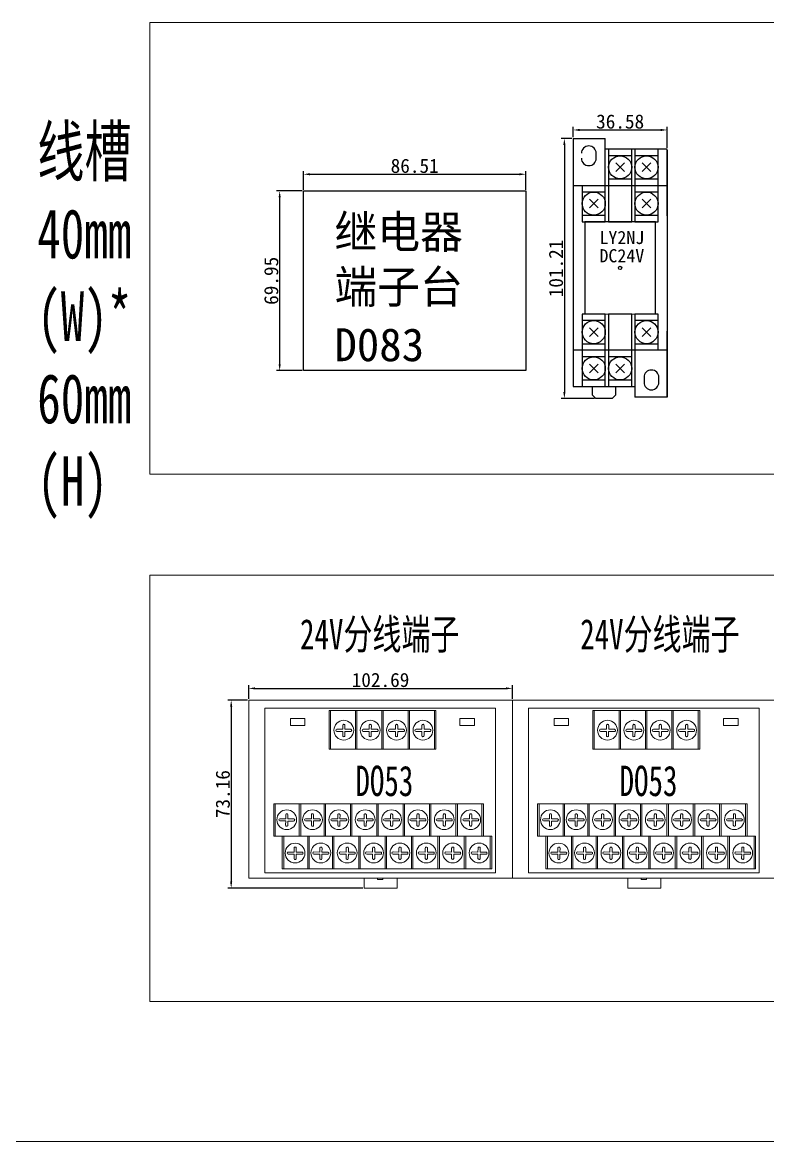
# Model space of a CAD drawing. Extents: x 33864 to 41687, y -3582 to -110.
# Drawn here: x 37483.9 to 37774.1, y -1594.4 to -1158.6 of the extents above; entities that cross this region are included whole.
import ezdxf

# ---------------------------------------------------------------- set-up
doc = ezdxf.new("R2010")
doc.units = 0
doc.header["$MEASUREMENT"] = 0
for name, color, linetype in [('DIM', 1, 'Continuous'), ('TEXT', 2, 'Continuous'), ('Z_OM_OUTLINE', 7, 'Continuous'), ('外形線', 7, 'Continuous'), ('细实线层', 7, 'Continuous')]:
    doc.layers.add(name, color=color, linetype=linetype)
doc.layers.add('標注', color=95, linetype='Continuous', lineweight=13)
doc.styles.add('ST', font='', dxfattribs={"width": 0.8, "height": 300})
doc.styles.add('宋', font='', dxfattribs={"width": 0.7})
doc.styles.get('ST').set_extended_font_data('SimSun')
doc.styles.get('宋').set_extended_font_data('SimSun')
doc.dimstyles.new('AM_ISO', dxfattribs={"dimtxt": 5.5, "dimasz": 2.5, "dimexe": 1.25, "dimexo": 0.5, "dimgap": 0.5, "dimtad": 1, "dimdsep": 46, "dimtxsty": 'Standard', "dimcen": 0, "dimclrd": 5, "dimclre": 5, "dimclrt": 1, "dimadec": 0, "dimazin": 2, "dimtp": 0.1, "dimtm": 0.1, "dimtfac": 0.71, "dimtmove": 0, "dimatfit": 3, "dimfxl": 1, "dimtfillclr": 6, "dimlwd": -1, "dimlwe": -1, "dimarcsym": 0})

# ---------------------------------------------------------------- blocks, each defined once
blk = doc.blocks.new('*D123')
at = {"layer": 'Defpoints', "color": 0, "lineweight": 0}
for p in [(37674.73, -1417.94), (37572.05, -1422.53), (37674.73, -1422.53)]:
    blk.add_point(p, dxfattribs=at)
at = {"layer": '细实线层', "color": 5}
for p, q in [((37572.05, -1422.03), (37572.05, -1416.69)), ((37574.55, -1417.94), (37672.23, -1417.94)), ((37674.73, -1422.03), (37674.73, -1416.69))]:
    blk.add_line(p, q, dxfattribs=at)
at = {"layer": '细实线层', "color": 5, "lineweight": 0}
for points in [[(37574.55, -1417.52), (37574.55, -1418.35), (37572.05, -1417.94)], [(37672.23, -1418.35), (37672.23, -1417.52), (37674.73, -1417.94)]]:
    blk.add_solid(points, dxfattribs=at)
at = {"layer": '细实线层', "color": 1, "lineweight": 0, "insert": (37623.39, -1414.69), "char_height": 5.5, "attachment_point": 5}
blk.add_mtext('102.69', dxfattribs=at)
blk = doc.blocks.new('*D124')
at = {"layer": 'Defpoints', "color": 0, "lineweight": 0}
for p in [(37593.43, -1224.28), (37584.11, -1294.24), (37593.43, -1294.24)]:
    blk.add_point(p, dxfattribs=at)
at = {"layer": '细实线层', "color": 5}
for p, q in [((37592.93, -1224.28), (37582.86, -1224.28)), ((37584.11, -1226.78), (37584.11, -1291.74)), ((37592.93, -1294.24), (37582.86, -1294.24))]:
    blk.add_line(p, q, dxfattribs=at)
at = {"layer": '细实线层', "color": 5, "lineweight": 0}
for points in [[(37584.53, -1226.78), (37583.7, -1226.78), (37584.11, -1224.28)], [(37583.7, -1291.74), (37584.53, -1291.74), (37584.11, -1294.24)]]:
    blk.add_solid(points, dxfattribs=at)
at = {"layer": '细实线层', "color": 1, "lineweight": 0, "insert": (37580.86, -1259.26), "char_height": 5.5, "attachment_point": 5, "rotation": 90}
blk.add_mtext('69.95', dxfattribs=at)
blk = doc.blocks.new('*D125')
at = {"layer": 'Defpoints', "color": 0, "lineweight": 0}
for p in [(37679.94, -1217.77), (37593.43, -1224.28), (37679.94, -1224.28)]:
    blk.add_point(p, dxfattribs=at)
at = {"layer": '细实线层', "color": 5}
for p, q in [((37593.43, -1223.78), (37593.43, -1216.52)), ((37595.93, -1217.77), (37677.44, -1217.77)), ((37679.94, -1223.78), (37679.94, -1216.52))]:
    blk.add_line(p, q, dxfattribs=at)
at = {"layer": '细实线层', "color": 5, "lineweight": 0}
for points in [[(37595.93, -1217.35), (37595.93, -1218.19), (37593.43, -1217.77)], [(37677.44, -1218.19), (37677.44, -1217.35), (37679.94, -1217.77)]]:
    blk.add_solid(points, dxfattribs=at)
at = {"layer": '细实线层', "color": 1, "lineweight": 0, "insert": (37636.69, -1214.52), "char_height": 5.5, "attachment_point": 5}
blk.add_mtext('86.51', dxfattribs=at)
blk = doc.blocks.new('*D126')
at = {"layer": 'Defpoints', "color": 0, "lineweight": 0}
for p in [(37734.99, -1200.53), (37698.41, -1203.83), (37734.99, -1208)]:
    blk.add_point(p, dxfattribs=at)
at = {"layer": '细实线层', "color": 5}
for p, q in [((37698.41, -1203.33), (37698.41, -1199.28)), ((37700.91, -1200.53), (37732.49, -1200.53)), ((37734.99, -1207.5), (37734.99, -1199.28))]:
    blk.add_line(p, q, dxfattribs=at)
at = {"layer": '细实线层', "color": 5, "lineweight": 0}
for points in [[(37700.91, -1200.12), (37700.91, -1200.95), (37698.41, -1200.53)], [(37732.49, -1200.95), (37732.49, -1200.12), (37734.99, -1200.53)]]:
    blk.add_solid(points, dxfattribs=at)
at = {"layer": '细实线层', "color": 1, "lineweight": 0, "insert": (37716.7, -1197.28), "char_height": 5.5, "attachment_point": 5}
blk.add_mtext('36.58', dxfattribs=at)
blk = doc.blocks.new('*D127')
at = {"layer": 'Defpoints', "color": 0, "lineweight": 0}
for p in [(37698.41, -1203.83), (37694.98, -1305.04), (37707.23, -1305.04)]:
    blk.add_point(p, dxfattribs=at)
at = {"layer": '细实线层', "color": 5}
for p, q in [((37697.91, -1203.83), (37693.73, -1203.83)), ((37694.98, -1206.33), (37694.98, -1302.54)), ((37706.73, -1305.04), (37693.73, -1305.04))]:
    blk.add_line(p, q, dxfattribs=at)
at = {"layer": '细实线层', "color": 5, "lineweight": 0}
for points in [[(37695.4, -1206.33), (37694.56, -1206.33), (37694.98, -1203.83)], [(37694.56, -1302.54), (37695.4, -1302.54), (37694.98, -1305.04)]]:
    blk.add_solid(points, dxfattribs=at)
at = {"layer": '细实线层', "color": 1, "lineweight": 0, "insert": (37691.73, -1254.44), "char_height": 5.5, "attachment_point": 5, "rotation": 90}
blk.add_mtext('101.21', dxfattribs=at)
blk = doc.blocks.new('*D132')
at = {"layer": 'Defpoints', "color": 0, "lineweight": 0}
for p in [(37572.05, -1422.53), (37565.24, -1495.69), (37616.97, -1495.69)]:
    blk.add_point(p, dxfattribs=at)
at = {"layer": '细实线层', "color": 5}
for p, q in [((37571.55, -1422.53), (37563.99, -1422.53)), ((37565.24, -1425.03), (37565.24, -1493.19)), ((37616.47, -1495.69), (37563.99, -1495.69))]:
    blk.add_line(p, q, dxfattribs=at)
at = {"layer": '细实线层', "color": 5, "lineweight": 0}
for points in [[(37565.65, -1425.03), (37564.82, -1425.03), (37565.24, -1422.53)], [(37564.82, -1493.19), (37565.65, -1493.19), (37565.24, -1495.69)]]:
    blk.add_solid(points, dxfattribs=at)
at = {"layer": '细实线层', "color": 1, "lineweight": 0, "insert": (37561.99, -1459.11), "char_height": 5.5, "attachment_point": 5, "rotation": 90}
blk.add_mtext('73.16', dxfattribs=at)

msp = doc.modelspace()

# ---------------------------------------------------------------- linework, layer by layer
at = {"linetype": 'Continuous'}
msp.add_line((37734.988, -1208.324), (37734.988, -1304.592), dxfattribs=at)
for p, q in [((37734.988, -1208.324), (37734.988, -1304.592)), ((37734.988, -1208.324), (37734.988, -1304.592)), ((37734.988, -1208.324), (37734.988, -1304.592)), ((37734.988, -1225.01), (37734.988, -1208.324)), ((37734.988, -1208.324), (37734.988, -1233.995)), ((37734.988, -1225.01), (37734.988, -1208.324)), ((37734.988, -1233.995), (37734.988, -1225.01)), ((37734.988, -1233.995), (37734.988, -1225.01)), ((37734.988, -1278.92), (37734.988, -1287.906)), ((37734.988, -1304.592), (37734.988, -1278.92)), ((37734.988, -1304.592), (37734.988, -1278.92))]:
    msp.add_line(p, q)
at = {"color": 7, "linetype": 'Continuous'}
for p, q in [((37702.898, -1236.242), (37702.898, -1272.182)), ((37730.495, -1236.242), (37702.898, -1236.242)), ((37730.495, -1272.182), (37730.495, -1236.242))]:
    msp.add_line(p, q, dxfattribs=at)
at = {"lineweight": 0}
for p, q in [((37572.047, -1491.839), (37623.39, -1491.839)), ((37629.808, -1491.839), (37616.972, -1491.839)), ((37623.39, -1491.839), (37629.808, -1491.839)), ((37674.733, -1491.839), (37726.076, -1491.839)), ((37732.494, -1491.839), (37719.658, -1491.839)), ((37726.076, -1491.839), (37732.494, -1491.839))]:
    msp.add_line(p, q, dxfattribs=at)
msp.add_lwpolyline([(37679.945, -1294.238), (37593.432, -1294.238), (37593.432, -1224.283), (37679.945, -1224.283)], close=True)
for points in [[(37572.047, -1422.526), (37674.733, -1422.526), (37674.733, -1491.839), (37572.047, -1491.839)], [(37674.733, -1422.526), (37777.419, -1422.526), (37777.419, -1491.839), (37674.733, -1491.839)], [(37578.331, -1425.587), (37668.139, -1425.587), (37668.139, -1489.727), (37578.331, -1489.727)], [(37603.342, -1426.579), (37603.905, -1426.579), (37603.905, -1441.56), (37603.342, -1441.56)], [(37603.342, -1441.56), (37644.979, -1441.56), (37644.979, -1426.579), (37603.342, -1426.579)], [(37613.611, -1426.579), (37614.173, -1426.579), (37614.173, -1441.56), (37613.611, -1441.56)], [(37623.879, -1426.579), (37624.442, -1426.579), (37624.442, -1441.56), (37623.879, -1441.56)], [(37634.148, -1426.579), (37634.71, -1426.579), (37634.71, -1441.56), (37634.148, -1441.56)], [(37634.148, -1426.579), (37634.71, -1426.579), (37634.71, -1441.56), (37634.148, -1441.56)], [(37644.417, -1426.579), (37644.979, -1426.579), (37644.979, -1441.56), (37644.417, -1441.56)], [(37681.017, -1425.587), (37770.825, -1425.587), (37770.825, -1489.727), (37681.017, -1489.727)], [(37706.028, -1426.579), (37706.591, -1426.579), (37706.591, -1441.56), (37706.028, -1441.56)], [(37706.028, -1441.56), (37747.665, -1441.56), (37747.665, -1426.579), (37706.028, -1426.579)], [(37716.297, -1426.579), (37716.859, -1426.579), (37716.859, -1441.56), (37716.297, -1441.56)], [(37726.565, -1426.579), (37727.128, -1426.579), (37727.128, -1441.56), (37726.565, -1441.56)], [(37736.834, -1426.579), (37737.396, -1426.579), (37737.396, -1441.56), (37736.834, -1441.56)], [(37736.834, -1426.579), (37737.396, -1426.579), (37737.396, -1441.56), (37736.834, -1441.56)], [(37747.103, -1426.579), (37747.665, -1426.579), (37747.665, -1441.56), (37747.103, -1441.56)], [(37588.281, -1429.673), (37593.941, -1429.673), (37593.941, -1432.395), (37588.281, -1432.395)], [(37654.317, -1429.673), (37659.977, -1429.673), (37659.977, -1432.395), (37654.317, -1432.395)], [(37690.967, -1429.673), (37696.627, -1429.673), (37696.627, -1432.395), (37690.967, -1432.395)], [(37757.003, -1429.673), (37762.663, -1429.673), (37762.663, -1432.395), (37757.003, -1432.395)], [(37616.972, -1491.839), (37629.808, -1491.839), (37629.808, -1495.69), (37616.972, -1495.69)], [(37622.219, -1491.839), (37624.291, -1491.839), (37624.291, -1492.396), (37622.219, -1492.396)], [(37623.39, -1491.839), (37625.585, -1491.839), (37625.585, -1491.839), (37623.39, -1491.839)], [(37719.658, -1491.839), (37732.494, -1491.839), (37732.494, -1495.69), (37719.658, -1495.69)], [(37724.905, -1491.839), (37726.977, -1491.839), (37726.977, -1492.396), (37724.905, -1492.396)], [(37726.076, -1491.839), (37728.271, -1491.839), (37728.271, -1491.839), (37726.076, -1491.839)]]:
    msp.add_lwpolyline(points, close=True, dxfattribs=at)
for points in [[(37608.697, -1432.322), (37608.692, -1432.322), (37608.68, -1433.844)], [(37609.542, -1433.849), (37609.554, -1432.329)], [(37618.966, -1432.322), (37618.96, -1432.322), (37618.949, -1433.844)], [(37619.811, -1433.849), (37619.823, -1432.329)], [(37629.234, -1432.322), (37629.229, -1432.322), (37629.217, -1433.844)], [(37630.08, -1433.849), (37630.091, -1432.329)], [(37639.503, -1432.322), (37639.498, -1432.322), (37639.486, -1433.844)], [(37640.348, -1433.849), (37640.36, -1432.329)], [(37711.383, -1432.322), (37711.378, -1432.322), (37711.366, -1433.844)], [(37712.228, -1433.849), (37712.24, -1432.329)], [(37721.652, -1432.322), (37721.646, -1432.322), (37721.635, -1433.844)], [(37722.497, -1433.849), (37722.509, -1432.329)], [(37731.92, -1432.322), (37731.915, -1432.322), (37731.903, -1433.844)], [(37732.766, -1433.849), (37732.777, -1432.329)], [(37742.189, -1432.322), (37742.184, -1432.322), (37742.172, -1433.844)], [(37743.034, -1433.849), (37743.046, -1432.329)], [(37606.404, -1434.686), (37608.674, -1434.703)], [(37608.68, -1433.844), (37606.41, -1433.829)], [(37608.674, -1434.703), (37608.661, -1436.324)], [(37609.518, -1436.331), (37609.523, -1436.331), (37609.536, -1434.71)], [(37609.536, -1434.71), (37611.77, -1434.727), (37611.77, -1434.722)], [(37611.776, -1433.864), (37609.542, -1433.849)], [(37616.672, -1434.686), (37618.942, -1434.703)], [(37618.949, -1433.844), (37616.679, -1433.829)], [(37618.942, -1434.703), (37618.93, -1436.324)], [(37619.787, -1436.331), (37619.792, -1436.331), (37619.804, -1434.71)], [(37619.804, -1434.71), (37622.039, -1434.727), (37622.039, -1434.722)], [(37622.045, -1433.864), (37619.811, -1433.849)], [(37626.941, -1434.686), (37629.211, -1434.703)], [(37629.217, -1433.844), (37626.947, -1433.829)], [(37629.211, -1434.703), (37629.198, -1436.324)], [(37630.056, -1436.331), (37630.061, -1436.331), (37630.073, -1434.71)], [(37630.073, -1434.71), (37632.307, -1434.727), (37632.307, -1434.722)], [(37632.314, -1433.864), (37630.08, -1433.849)], [(37637.21, -1434.686), (37639.479, -1434.703)], [(37639.486, -1433.844), (37637.216, -1433.829)], [(37639.479, -1434.703), (37639.467, -1436.324)], [(37640.324, -1436.331), (37640.329, -1436.331), (37640.342, -1434.71)], [(37640.342, -1434.71), (37642.576, -1434.727), (37642.576, -1434.722)], [(37642.582, -1433.864), (37640.348, -1433.849)], [(37709.09, -1434.686), (37711.36, -1434.703)], [(37711.366, -1433.844), (37709.096, -1433.829)], [(37711.36, -1434.703), (37711.347, -1436.324)], [(37712.204, -1436.331), (37712.209, -1436.331), (37712.222, -1434.71)], [(37712.222, -1434.71), (37714.456, -1434.727), (37714.456, -1434.722)], [(37714.462, -1433.864), (37712.228, -1433.849)], [(37719.358, -1434.686), (37721.628, -1434.703)], [(37721.635, -1433.844), (37719.365, -1433.829)], [(37721.628, -1434.703), (37721.616, -1436.324)], [(37722.473, -1436.331), (37722.478, -1436.331), (37722.49, -1434.71)], [(37722.49, -1434.71), (37724.724, -1434.727), (37724.725, -1434.722)], [(37724.731, -1433.864), (37722.497, -1433.849)], [(37729.627, -1434.686), (37731.897, -1434.703)], [(37731.903, -1433.844), (37729.633, -1433.829)], [(37731.897, -1434.703), (37731.884, -1436.324)], [(37732.742, -1436.331), (37732.747, -1436.331), (37732.759, -1434.71)], [(37732.759, -1434.71), (37734.993, -1434.727), (37734.993, -1434.722)], [(37735, -1433.864), (37732.766, -1433.849)], [(37739.896, -1434.686), (37742.165, -1434.703)], [(37742.172, -1433.844), (37739.902, -1433.829)], [(37742.165, -1434.703), (37742.153, -1436.324)], [(37743.01, -1436.331), (37743.015, -1436.331), (37743.028, -1434.71)], [(37743.028, -1434.71), (37745.262, -1434.727), (37745.262, -1434.722)], [(37745.268, -1433.864), (37743.034, -1433.849)], [(37581.854, -1475.51), (37581.854, -1462.863), (37582.417, -1462.863), (37582.417, -1475.51)], [(37581.854, -1462.863), (37663.445, -1462.863)], [(37591.773, -1475.51), (37591.773, -1462.863), (37592.336, -1462.863), (37592.336, -1475.51)], [(37601.407, -1475.51), (37601.407, -1462.863), (37601.969, -1462.863), (37601.969, -1475.51)], [(37611.675, -1475.51), (37611.675, -1462.863), (37612.238, -1462.863), (37612.238, -1475.51)], [(37621.944, -1475.51), (37621.944, -1462.863), (37622.506, -1462.863), (37622.506, -1475.51)], [(37632.212, -1475.51), (37632.212, -1462.863), (37632.775, -1462.863), (37632.775, -1475.51)], [(37642.481, -1475.51), (37642.481, -1462.863), (37643.043, -1462.863), (37643.043, -1475.51)], [(37652.75, -1475.51), (37652.75, -1462.863), (37653.312, -1462.863), (37653.312, -1475.51)], [(37662.882, -1475.51), (37662.882, -1462.863), (37663.445, -1462.863), (37663.445, -1475.51)], [(37684.54, -1475.51), (37684.54, -1462.863), (37685.103, -1462.863), (37685.103, -1475.51)], [(37684.54, -1462.863), (37766.131, -1462.863)], [(37694.459, -1475.51), (37694.459, -1462.863), (37695.022, -1462.863), (37695.022, -1475.51)], [(37704.093, -1475.51), (37704.093, -1462.863), (37704.655, -1462.863), (37704.655, -1475.51)], [(37714.361, -1475.51), (37714.361, -1462.863), (37714.924, -1462.863), (37714.924, -1475.51)], [(37724.63, -1475.51), (37724.63, -1462.863), (37725.192, -1462.863), (37725.192, -1475.51)], [(37734.898, -1475.51), (37734.898, -1462.863), (37735.461, -1462.863), (37735.461, -1475.51)], [(37745.167, -1475.51), (37745.167, -1462.863), (37745.729, -1462.863), (37745.729, -1475.51)], [(37755.436, -1475.51), (37755.436, -1462.863), (37755.998, -1462.863), (37755.998, -1475.51)], [(37765.568, -1475.51), (37765.568, -1462.863), (37766.131, -1462.863), (37766.131, -1475.51)], [(37586.48, -1467.191), (37586.475, -1467.191), (37586.463, -1468.713)], [(37587.326, -1468.718), (37587.337, -1467.198)], [(37596.493, -1467.171), (37596.488, -1467.171), (37596.476, -1468.693)], [(37597.338, -1468.698), (37597.35, -1467.178)], [(37606.761, -1467.171), (37606.756, -1467.171), (37606.745, -1468.693)], [(37607.607, -1468.698), (37607.619, -1467.178)], [(37617.03, -1467.171), (37617.025, -1467.171), (37617.013, -1468.693)], [(37617.876, -1468.698), (37617.887, -1467.178)], [(37627.299, -1467.171), (37627.294, -1467.171), (37627.282, -1468.693)], [(37628.144, -1468.698), (37628.156, -1467.178)], [(37637.567, -1467.171), (37637.562, -1467.171), (37637.551, -1468.693)], [(37638.413, -1468.698), (37638.424, -1467.178)], [(37647.836, -1467.171), (37647.831, -1467.171), (37647.819, -1468.693)], [(37648.681, -1468.698), (37648.693, -1467.178)], [(37658.104, -1467.171), (37658.099, -1467.171), (37658.088, -1468.693)], [(37658.95, -1468.698), (37658.962, -1467.178)], [(37689.166, -1467.191), (37689.161, -1467.191), (37689.149, -1468.713)], [(37690.012, -1468.718), (37690.023, -1467.198)], [(37699.179, -1467.171), (37699.174, -1467.171), (37699.162, -1468.693)], [(37700.024, -1468.698), (37700.036, -1467.178)], [(37709.447, -1467.171), (37709.442, -1467.171), (37709.431, -1468.693)], [(37710.293, -1468.698), (37710.305, -1467.178)], [(37719.716, -1467.171), (37719.711, -1467.171), (37719.699, -1468.693)], [(37720.561, -1468.698), (37720.573, -1467.178)], [(37729.985, -1467.171), (37729.98, -1467.171), (37729.968, -1468.693)], [(37730.83, -1468.698), (37730.842, -1467.178)], [(37740.253, -1467.171), (37740.248, -1467.171), (37740.236, -1468.693)], [(37741.099, -1468.698), (37741.11, -1467.178)], [(37750.522, -1467.171), (37750.517, -1467.171), (37750.505, -1468.693)], [(37751.367, -1468.698), (37751.379, -1467.178)], [(37760.79, -1467.171), (37760.785, -1467.171), (37760.774, -1468.693)], [(37761.636, -1468.698), (37761.647, -1467.178)], [(37584.187, -1469.555), (37586.457, -1469.572)], [(37586.463, -1468.713), (37584.194, -1468.698)], [(37586.457, -1469.572), (37586.445, -1471.193)], [(37587.302, -1471.2), (37587.307, -1471.2), (37587.319, -1469.579)], [(37587.319, -1469.579), (37589.553, -1469.596), (37589.553, -1469.59)], [(37589.56, -1468.733), (37587.326, -1468.718)], [(37594.2, -1469.535), (37596.47, -1469.552)], [(37596.476, -1468.693), (37594.206, -1468.677)], [(37596.47, -1469.552), (37596.457, -1471.173)], [(37597.314, -1471.179), (37597.319, -1471.179), (37597.332, -1469.558)], [(37597.332, -1469.558), (37599.566, -1469.575), (37599.566, -1469.57)], [(37599.572, -1468.713), (37597.338, -1468.698)], [(37604.468, -1469.535), (37606.738, -1469.552)], [(37606.745, -1468.693), (37604.475, -1468.677)], [(37606.738, -1469.552), (37606.726, -1471.173)], [(37607.583, -1471.179), (37607.588, -1471.179), (37607.6, -1469.558)], [(37607.6, -1469.558), (37609.834, -1469.575), (37609.834, -1469.57)], [(37609.841, -1468.713), (37607.607, -1468.698)], [(37614.737, -1469.535), (37617.007, -1469.552)], [(37617.013, -1468.693), (37614.743, -1468.677)], [(37617.007, -1469.552), (37616.994, -1471.173)], [(37617.851, -1471.179), (37617.857, -1471.179), (37617.869, -1469.558)], [(37617.869, -1469.558), (37620.103, -1469.575), (37620.103, -1469.57)], [(37620.11, -1468.713), (37617.876, -1468.698)], [(37625.005, -1469.535), (37627.275, -1469.552)], [(37627.282, -1468.693), (37625.012, -1468.677)], [(37627.275, -1469.552), (37627.263, -1471.173)], [(37628.12, -1471.179), (37628.125, -1471.179), (37628.138, -1469.558)], [(37628.138, -1469.558), (37630.372, -1469.575), (37630.372, -1469.57)], [(37630.378, -1468.713), (37628.144, -1468.698)], [(37635.274, -1469.535), (37637.544, -1469.552)], [(37637.551, -1468.693), (37635.281, -1468.677)], [(37637.544, -1469.552), (37637.532, -1471.173)], [(37638.389, -1471.179), (37638.394, -1471.179), (37638.406, -1469.558)], [(37638.406, -1469.558), (37640.64, -1469.575), (37640.64, -1469.57)], [(37640.647, -1468.713), (37638.413, -1468.698)], [(37645.543, -1469.535), (37647.813, -1469.552)], [(37647.819, -1468.693), (37645.549, -1468.677)], [(37647.813, -1469.552), (37647.8, -1471.173)], [(37648.657, -1471.179), (37648.662, -1471.179), (37648.675, -1469.558)], [(37648.675, -1469.558), (37650.909, -1469.575), (37650.909, -1469.57)], [(37650.915, -1468.713), (37648.681, -1468.698)], [(37655.811, -1469.535), (37658.081, -1469.552)], [(37658.088, -1468.693), (37655.818, -1468.677)], [(37658.081, -1469.552), (37658.069, -1471.173)], [(37658.926, -1471.179), (37658.931, -1471.179), (37658.943, -1469.558)], [(37658.943, -1469.558), (37661.177, -1469.575), (37661.177, -1469.57)], [(37661.184, -1468.713), (37658.95, -1468.698)], [(37686.873, -1469.555), (37689.143, -1469.572)], [(37689.149, -1468.713), (37686.879, -1468.698)], [(37689.143, -1469.572), (37689.13, -1471.193)], [(37689.988, -1471.2), (37689.993, -1471.2), (37690.005, -1469.579)], [(37690.005, -1469.579), (37692.239, -1469.596), (37692.239, -1469.59)], [(37692.246, -1468.733), (37690.012, -1468.718)], [(37696.886, -1469.535), (37699.156, -1469.552)], [(37699.162, -1468.693), (37696.892, -1468.677)], [(37699.156, -1469.552), (37699.143, -1471.173)], [(37700, -1471.179), (37700.005, -1471.179), (37700.018, -1469.558)], [(37700.018, -1469.558), (37702.252, -1469.575), (37702.252, -1469.57)], [(37702.258, -1468.713), (37700.024, -1468.698)], [(37707.154, -1469.535), (37709.424, -1469.552)], [(37709.431, -1468.693), (37707.161, -1468.677)], [(37709.424, -1469.552), (37709.412, -1471.173)], [(37710.269, -1471.179), (37710.274, -1471.179), (37710.286, -1469.558)], [(37710.286, -1469.558), (37712.52, -1469.575), (37712.52, -1469.57)], [(37712.527, -1468.713), (37710.293, -1468.698)], [(37717.423, -1469.535), (37719.693, -1469.552)], [(37719.699, -1468.693), (37717.429, -1468.677)], [(37719.693, -1469.552), (37719.68, -1471.173)], [(37720.537, -1471.179), (37720.543, -1471.179), (37720.555, -1469.558)], [(37720.555, -1469.558), (37722.789, -1469.575), (37722.789, -1469.57)], [(37722.796, -1468.713), (37720.561, -1468.698)], [(37727.691, -1469.535), (37729.961, -1469.552)], [(37729.968, -1468.693), (37727.698, -1468.677)], [(37729.961, -1469.552), (37729.949, -1471.173)], [(37730.806, -1471.179), (37730.811, -1471.179), (37730.824, -1469.558)], [(37730.824, -1469.558), (37733.058, -1469.575), (37733.058, -1469.57)], [(37733.064, -1468.713), (37730.83, -1468.698)], [(37737.96, -1469.535), (37740.23, -1469.552)], [(37740.236, -1468.693), (37737.967, -1468.677)], [(37740.23, -1469.552), (37740.218, -1471.173)], [(37741.075, -1471.179), (37741.08, -1471.179), (37741.092, -1469.558)], [(37741.092, -1469.558), (37743.326, -1469.575), (37743.326, -1469.57)], [(37743.333, -1468.713), (37741.099, -1468.698)], [(37748.229, -1469.535), (37750.499, -1469.552)], [(37750.505, -1468.693), (37748.235, -1468.677)], [(37750.499, -1469.552), (37750.486, -1471.173)], [(37751.343, -1471.179), (37751.348, -1471.179), (37751.361, -1469.558)], [(37751.361, -1469.558), (37753.595, -1469.575), (37753.595, -1469.57)], [(37753.601, -1468.713), (37751.367, -1468.698)], [(37758.497, -1469.535), (37760.767, -1469.552)], [(37760.774, -1468.693), (37758.504, -1468.677)], [(37760.767, -1469.552), (37760.755, -1471.173)], [(37761.612, -1471.179), (37761.617, -1471.179), (37761.629, -1469.558)], [(37761.629, -1469.558), (37763.863, -1469.575), (37763.863, -1469.57)], [(37763.87, -1468.713), (37761.636, -1468.698)], [(37581.854, -1475.51), (37666.703, -1475.51)], [(37666.141, -1475.51), (37666.141, -1488.157), (37585.113, -1488.157), (37585.113, -1475.51)], [(37585.675, -1475.51), (37585.675, -1488.157), (37585.113, -1488.157), (37585.113, -1475.51)], [(37585.113, -1475.51), (37585.675, -1475.51)], [(37592.336, -1475.51), (37591.773, -1475.51)], [(37595.594, -1475.51), (37595.594, -1488.157), (37595.032, -1488.157), (37595.032, -1475.51)], [(37595.032, -1475.51), (37595.594, -1475.51)], [(37601.969, -1475.51), (37601.407, -1475.51)], [(37605.228, -1475.51), (37605.228, -1488.157), (37604.665, -1488.157), (37604.665, -1475.51)], [(37604.665, -1475.51), (37605.228, -1475.51)], [(37612.238, -1475.51), (37611.675, -1475.51)], [(37615.496, -1475.51), (37615.496, -1488.157), (37614.934, -1488.157), (37614.934, -1475.51)], [(37614.934, -1475.51), (37615.496, -1475.51)], [(37622.506, -1475.51), (37621.944, -1475.51)], [(37625.765, -1475.51), (37625.765, -1488.157), (37625.203, -1488.157), (37625.203, -1475.51)], [(37625.203, -1475.51), (37625.765, -1475.51)], [(37632.775, -1475.51), (37632.212, -1475.51)], [(37636.034, -1475.51), (37636.034, -1488.157), (37635.471, -1488.157), (37635.471, -1475.51)], [(37635.471, -1475.51), (37636.034, -1475.51)], [(37643.043, -1475.51), (37642.481, -1475.51)], [(37646.302, -1475.51), (37646.302, -1488.157), (37645.74, -1488.157), (37645.74, -1475.51)], [(37645.74, -1475.51), (37646.302, -1475.51)], [(37653.312, -1475.51), (37652.75, -1475.51)], [(37656.008, -1475.51), (37656.571, -1475.51)], [(37656.571, -1475.51), (37656.571, -1488.157), (37656.008, -1488.157), (37656.008, -1475.51)], [(37663.445, -1475.51), (37662.882, -1475.51)], [(37666.703, -1475.51), (37666.703, -1488.157), (37666.141, -1488.157), (37666.141, -1475.51)], [(37684.54, -1475.51), (37769.389, -1475.51)], [(37768.827, -1475.51), (37768.827, -1488.157), (37687.799, -1488.157), (37687.799, -1475.51)], [(37688.361, -1475.51), (37688.361, -1488.157), (37687.799, -1488.157), (37687.799, -1475.51)], [(37687.799, -1475.51), (37688.361, -1475.51)], [(37695.022, -1475.51), (37694.459, -1475.51)], [(37698.28, -1475.51), (37698.28, -1488.157), (37697.718, -1488.157), (37697.718, -1475.51)], [(37697.718, -1475.51), (37698.28, -1475.51)], [(37704.655, -1475.51), (37704.093, -1475.51)], [(37707.914, -1475.51), (37707.914, -1488.157), (37707.351, -1488.157), (37707.351, -1475.51)], [(37707.351, -1475.51), (37707.914, -1475.51)], [(37714.924, -1475.51), (37714.361, -1475.51)], [(37718.182, -1475.51), (37718.182, -1488.157), (37717.62, -1488.157), (37717.62, -1475.51)], [(37717.62, -1475.51), (37718.182, -1475.51)], [(37725.192, -1475.51), (37724.63, -1475.51)], [(37728.451, -1475.51), (37728.451, -1488.157), (37727.889, -1488.157), (37727.889, -1475.51)], [(37727.889, -1475.51), (37728.451, -1475.51)], [(37735.461, -1475.51), (37734.898, -1475.51)], [(37738.72, -1475.51), (37738.72, -1488.157), (37738.157, -1488.157), (37738.157, -1475.51)], [(37738.157, -1475.51), (37738.72, -1475.51)], [(37745.729, -1475.51), (37745.167, -1475.51)], [(37748.988, -1475.51), (37748.988, -1488.157), (37748.426, -1488.157), (37748.426, -1475.51)], [(37748.426, -1475.51), (37748.988, -1475.51)], [(37755.998, -1475.51), (37755.436, -1475.51)], [(37758.694, -1475.51), (37759.257, -1475.51)], [(37759.257, -1475.51), (37759.257, -1488.157), (37758.694, -1488.157), (37758.694, -1475.51)], [(37766.131, -1475.51), (37765.568, -1475.51)], [(37769.389, -1475.51), (37769.389, -1488.157), (37768.827, -1488.157), (37768.827, -1475.51)], [(37589.739, -1480.145), (37589.734, -1480.145), (37589.722, -1481.666)], [(37590.584, -1481.672), (37590.596, -1480.151)], [(37599.752, -1480.125), (37599.746, -1480.125), (37599.735, -1481.646)], [(37600.597, -1481.652), (37600.609, -1480.131)], [(37610.02, -1480.125), (37610.015, -1480.125), (37610.003, -1481.646)], [(37610.866, -1481.652), (37610.877, -1480.131)], [(37620.289, -1480.125), (37620.284, -1480.125), (37620.272, -1481.646)], [(37621.134, -1481.652), (37621.146, -1480.131)], [(37630.557, -1480.125), (37630.552, -1480.125), (37630.541, -1481.646)], [(37631.403, -1481.652), (37631.414, -1480.131)], [(37640.826, -1480.125), (37640.821, -1480.125), (37640.809, -1481.646)], [(37641.671, -1481.652), (37641.683, -1480.131)], [(37651.095, -1480.125), (37651.089, -1480.125), (37651.078, -1481.646)], [(37651.94, -1481.652), (37651.952, -1480.131)], [(37661.363, -1480.125), (37661.358, -1480.125), (37661.346, -1481.646)], [(37662.209, -1481.652), (37662.22, -1480.131)], [(37692.425, -1480.145), (37692.42, -1480.145), (37692.408, -1481.666)], [(37693.27, -1481.672), (37693.282, -1480.151)], [(37702.438, -1480.125), (37702.432, -1480.125), (37702.421, -1481.646)], [(37703.283, -1481.652), (37703.295, -1480.131)], [(37712.706, -1480.125), (37712.701, -1480.125), (37712.689, -1481.646)], [(37713.552, -1481.652), (37713.563, -1480.131)], [(37722.975, -1480.125), (37722.97, -1480.125), (37722.958, -1481.646)], [(37723.82, -1481.652), (37723.832, -1480.131)], [(37733.243, -1480.125), (37733.238, -1480.125), (37733.227, -1481.646)], [(37734.089, -1481.652), (37734.1, -1480.131)], [(37743.512, -1480.125), (37743.507, -1480.125), (37743.495, -1481.646)], [(37744.357, -1481.652), (37744.369, -1480.131)], [(37753.781, -1480.125), (37753.775, -1480.125), (37753.764, -1481.646)], [(37754.626, -1481.652), (37754.638, -1480.131)], [(37764.049, -1480.125), (37764.044, -1480.125), (37764.032, -1481.646)], [(37764.895, -1481.652), (37764.906, -1480.131)], [(37587.446, -1482.508), (37589.716, -1482.525)], [(37589.722, -1481.666), (37587.452, -1481.651)], [(37589.716, -1482.525), (37589.703, -1484.146)], [(37590.56, -1484.153), (37590.565, -1484.153), (37590.578, -1482.532)], [(37590.578, -1482.532), (37592.812, -1482.549), (37592.812, -1482.544)], [(37592.818, -1481.687), (37590.584, -1481.672)], [(37597.458, -1482.488), (37599.728, -1482.505)], [(37599.735, -1481.646), (37597.465, -1481.631)], [(37599.728, -1482.505), (37599.716, -1484.126)], [(37600.573, -1484.133), (37600.578, -1484.133), (37600.59, -1482.512)], [(37600.59, -1482.512), (37602.825, -1482.529), (37602.825, -1482.524)], [(37602.831, -1481.667), (37600.597, -1481.652)], [(37607.727, -1482.488), (37609.997, -1482.505)], [(37610.003, -1481.646), (37607.734, -1481.631)], [(37609.997, -1482.505), (37609.985, -1484.126)], [(37610.842, -1484.133), (37610.847, -1484.133), (37610.859, -1482.512)], [(37610.859, -1482.512), (37613.093, -1482.529), (37613.093, -1482.524)], [(37613.1, -1481.667), (37610.866, -1481.652)], [(37617.996, -1482.488), (37620.265, -1482.505)], [(37620.272, -1481.646), (37618.002, -1481.631)], [(37620.265, -1482.505), (37620.253, -1484.126)], [(37621.11, -1484.133), (37621.115, -1484.133), (37621.128, -1482.512)], [(37621.128, -1482.512), (37623.362, -1482.529), (37623.362, -1482.524)], [(37623.368, -1481.667), (37621.134, -1481.652)], [(37628.264, -1482.488), (37630.534, -1482.505)], [(37630.541, -1481.646), (37628.271, -1481.631)], [(37630.534, -1482.505), (37630.522, -1484.126)], [(37631.379, -1484.133), (37631.384, -1484.133), (37631.396, -1482.512)], [(37631.396, -1482.512), (37633.63, -1482.529), (37633.63, -1482.524)], [(37633.637, -1481.667), (37631.403, -1481.652)], [(37638.533, -1482.488), (37640.803, -1482.505)], [(37640.809, -1481.646), (37638.539, -1481.631)], [(37640.803, -1482.505), (37640.79, -1484.126)], [(37641.647, -1484.133), (37641.652, -1484.133), (37641.665, -1482.512)], [(37641.665, -1482.512), (37643.899, -1482.529), (37643.899, -1482.524)], [(37643.905, -1481.667), (37641.671, -1481.652)], [(37648.801, -1482.488), (37651.071, -1482.505)], [(37651.078, -1481.646), (37648.808, -1481.631)], [(37651.071, -1482.505), (37651.059, -1484.126)], [(37651.916, -1484.133), (37651.921, -1484.133), (37651.933, -1482.512)], [(37651.933, -1482.512), (37654.168, -1482.529), (37654.168, -1482.524)], [(37654.174, -1481.667), (37651.94, -1481.652)], [(37659.07, -1482.488), (37661.34, -1482.505)], [(37661.346, -1481.646), (37659.076, -1481.631)], [(37661.34, -1482.505), (37661.327, -1484.126)], [(37662.185, -1484.133), (37662.19, -1484.133), (37662.202, -1482.512)], [(37662.202, -1482.512), (37664.436, -1482.529), (37664.436, -1482.524)], [(37664.443, -1481.667), (37662.209, -1481.652)], [(37690.132, -1482.508), (37692.402, -1482.525)], [(37692.408, -1481.666), (37690.138, -1481.651)], [(37692.402, -1482.525), (37692.389, -1484.146)], [(37693.246, -1484.153), (37693.251, -1484.153), (37693.264, -1482.532)], [(37693.264, -1482.532), (37695.498, -1482.549), (37695.498, -1482.544)], [(37695.504, -1481.687), (37693.27, -1481.672)], [(37700.144, -1482.488), (37702.414, -1482.505)], [(37702.421, -1481.646), (37700.151, -1481.631)], [(37702.414, -1482.505), (37702.402, -1484.126)], [(37703.259, -1484.133), (37703.264, -1484.133), (37703.276, -1482.512)], [(37703.276, -1482.512), (37705.51, -1482.529), (37705.511, -1482.524)], [(37705.517, -1481.667), (37703.283, -1481.652)], [(37710.413, -1482.488), (37712.683, -1482.505)], [(37712.689, -1481.646), (37710.419, -1481.631)], [(37712.683, -1482.505), (37712.67, -1484.126)], [(37713.528, -1484.133), (37713.533, -1484.133), (37713.545, -1482.512)], [(37713.545, -1482.512), (37715.779, -1482.529), (37715.779, -1482.524)], [(37715.786, -1481.667), (37713.552, -1481.652)], [(37720.682, -1482.488), (37722.951, -1482.505)], [(37722.958, -1481.646), (37720.688, -1481.631)], [(37722.951, -1482.505), (37722.939, -1484.126)], [(37723.796, -1484.133), (37723.801, -1484.133), (37723.814, -1482.512)], [(37723.814, -1482.512), (37726.048, -1482.529), (37726.048, -1482.524)], [(37726.054, -1481.667), (37723.82, -1481.652)], [(37730.95, -1482.488), (37733.22, -1482.505)], [(37733.227, -1481.646), (37730.957, -1481.631)], [(37733.22, -1482.505), (37733.208, -1484.126)], [(37734.065, -1484.133), (37734.07, -1484.133), (37734.082, -1482.512)], [(37734.082, -1482.512), (37736.316, -1482.529), (37736.316, -1482.524)], [(37736.323, -1481.667), (37734.089, -1481.652)], [(37741.219, -1482.488), (37743.489, -1482.505)], [(37743.495, -1481.646), (37741.225, -1481.631)], [(37743.489, -1482.505), (37743.476, -1484.126)], [(37744.333, -1484.133), (37744.338, -1484.133), (37744.351, -1482.512)], [(37744.351, -1482.512), (37746.585, -1482.529), (37746.585, -1482.524)], [(37746.591, -1481.667), (37744.357, -1481.652)], [(37751.487, -1482.488), (37753.757, -1482.505)], [(37753.764, -1481.646), (37751.494, -1481.631)], [(37753.757, -1482.505), (37753.745, -1484.126)], [(37754.602, -1484.133), (37754.607, -1484.133), (37754.619, -1482.512)], [(37754.619, -1482.512), (37756.853, -1482.529), (37756.854, -1482.524)], [(37756.86, -1481.667), (37754.626, -1481.652)], [(37761.756, -1482.488), (37764.026, -1482.505)], [(37764.032, -1481.646), (37761.762, -1481.631)], [(37764.026, -1482.505), (37764.013, -1484.126)], [(37764.871, -1484.133), (37764.876, -1484.133), (37764.888, -1482.512)], [(37764.888, -1482.512), (37767.122, -1482.529), (37767.122, -1482.524)], [(37767.129, -1481.667), (37764.895, -1481.652)]]:
    msp.add_lwpolyline(points, dxfattribs=at)
at = {"color": 7, "linetype": 'Continuous'}
msp.add_circle((37716.697, -1254.212), 0.642, dxfattribs=at)
at = {"lineweight": 0}
for centre in [(37609.085, -1434.23), (37619.354, -1434.23), (37629.623, -1434.23), (37639.891, -1434.23), (37711.771, -1434.23), (37722.04, -1434.23), (37732.309, -1434.23), (37742.577, -1434.23), (37586.869, -1469.099), (37596.881, -1469.079), (37607.15, -1469.079), (37617.418, -1469.079), (37627.687, -1469.079), (37637.956, -1469.079), (37648.224, -1469.079), (37658.493, -1469.079), (37689.555, -1469.099), (37699.567, -1469.079), (37709.836, -1469.079), (37720.104, -1469.079), (37730.373, -1469.079), (37740.642, -1469.079), (37750.91, -1469.079), (37761.179, -1469.079), (37590.127, -1482.052), (37600.14, -1482.032), (37610.409, -1482.032), (37620.677, -1482.032), (37630.946, -1482.032), (37641.214, -1482.032), (37651.483, -1482.032), (37661.752, -1482.032), (37692.813, -1482.052), (37702.826, -1482.032), (37713.095, -1482.032), (37723.363, -1482.032), (37733.632, -1482.032), (37743.9, -1482.032), (37754.169, -1482.032), (37764.438, -1482.032)]:
    msp.add_circle(centre, 3.851, dxfattribs=at)
for centre, radius, start, end in [((37609.085, -1434.23), 1.925, 101.62647, 101.79811), ((37609.126, -1432.326), 0.429, 355.15261, 182.43139), ((37609.085, -1434.23), 1.925, 75.91869, 75.95753), ((37619.354, -1434.23), 1.925, 101.62647, 101.79811), ((37619.394, -1432.326), 0.429, 355.15261, 182.43139), ((37619.354, -1434.23), 1.925, 75.91869, 75.95753), ((37629.623, -1434.23), 1.925, 101.62647, 101.79811), ((37629.663, -1432.326), 0.429, 355.15261, 182.43139), ((37629.623, -1434.23), 1.925, 75.91869, 75.95753), ((37639.891, -1434.23), 1.925, 101.62647, 101.79811), ((37639.931, -1432.326), 0.429, 355.15261, 182.43139), ((37639.891, -1434.23), 1.925, 75.91869, 75.95753), ((37711.771, -1434.23), 1.925, 101.62647, 101.79811), ((37711.811, -1432.326), 0.429, 355.15261, 182.43139), ((37711.771, -1434.23), 1.925, 75.91869, 75.95753), ((37722.04, -1434.23), 1.925, 101.62647, 101.79811), ((37722.08, -1432.326), 0.429, 355.15261, 182.43139), ((37722.04, -1434.23), 1.925, 75.91869, 75.95753), ((37732.309, -1434.23), 1.925, 101.62647, 101.79811), ((37732.349, -1432.326), 0.429, 355.15261, 182.43139), ((37732.309, -1434.23), 1.925, 75.91869, 75.95753), ((37742.577, -1434.23), 1.925, 101.62647, 101.79811), ((37742.617, -1432.326), 0.429, 355.15261, 182.43139), ((37742.577, -1434.23), 1.925, 75.91869, 75.95753), ((37606.407, -1434.257), 0.429, 89.56238, 269.56238), ((37609.09, -1436.327), 0.429, 179.56238, 359.56238), ((37611.773, -1434.293), 0.429, 269.56238, 89.67132), ((37616.676, -1434.257), 0.429, 89.56238, 269.56238), ((37619.358, -1436.327), 0.429, 179.56238, 359.56238), ((37622.042, -1434.293), 0.429, 269.56238, 89.67132), ((37626.944, -1434.257), 0.429, 89.56238, 269.56238), ((37629.627, -1436.327), 0.429, 179.56238, 359.56238), ((37632.31, -1434.293), 0.429, 269.56238, 89.67132), ((37637.213, -1434.257), 0.429, 89.56238, 269.56238), ((37639.896, -1436.327), 0.429, 179.56238, 359.56238), ((37642.579, -1434.293), 0.429, 269.56238, 89.67132), ((37709.093, -1434.257), 0.429, 89.56238, 269.56238), ((37711.776, -1436.327), 0.429, 179.56238, 359.56238), ((37714.459, -1434.293), 0.429, 269.56238, 89.67132), ((37719.362, -1434.257), 0.429, 89.56238, 269.56238), ((37722.044, -1436.327), 0.429, 179.56238, 359.56238), ((37724.728, -1434.293), 0.429, 269.56238, 89.67132), ((37729.63, -1434.257), 0.429, 89.56238, 269.56238), ((37732.313, -1436.327), 0.429, 179.56238, 359.56238), ((37734.996, -1434.293), 0.429, 269.56238, 89.67132), ((37739.899, -1434.257), 0.429, 89.56238, 269.56238), ((37742.582, -1436.327), 0.429, 179.56238, 359.56238), ((37745.265, -1434.293), 0.429, 269.56238, 89.67132), ((37586.869, -1469.099), 1.925, 101.62647, 101.79811), ((37586.909, -1467.195), 0.429, 355.15261, 182.43139), ((37586.869, -1469.099), 1.925, 75.91869, 75.95753), ((37596.881, -1469.079), 1.925, 101.62647, 101.79811), ((37596.921, -1467.175), 0.429, 355.15261, 182.43139), ((37596.881, -1469.079), 1.925, 75.91869, 75.95753), ((37607.15, -1469.079), 1.925, 101.62647, 101.79811), ((37607.19, -1467.175), 0.429, 355.15261, 182.43139), ((37607.15, -1469.079), 1.925, 75.91869, 75.95753), ((37617.418, -1469.079), 1.925, 101.62647, 101.79811), ((37617.459, -1467.175), 0.429, 355.15261, 182.43139), ((37617.418, -1469.079), 1.925, 75.91869, 75.95753), ((37627.687, -1469.079), 1.925, 101.62647, 101.79811), ((37627.727, -1467.175), 0.429, 355.15261, 182.43139), ((37627.687, -1469.079), 1.925, 75.91869, 75.95753), ((37637.956, -1469.079), 1.925, 101.62647, 101.79811), ((37637.996, -1467.175), 0.429, 355.15261, 182.43139), ((37637.956, -1469.079), 1.925, 75.91869, 75.95753), ((37648.224, -1469.079), 1.925, 101.62647, 101.79811), ((37648.264, -1467.175), 0.429, 355.15261, 182.43139), ((37648.224, -1469.079), 1.925, 75.91869, 75.95753), ((37658.493, -1469.079), 1.925, 101.62647, 101.79811), ((37658.533, -1467.175), 0.429, 355.15261, 182.43139), ((37658.493, -1469.079), 1.925, 75.91869, 75.95753), ((37689.555, -1469.099), 1.925, 101.62647, 101.79811), ((37689.595, -1467.195), 0.429, 355.15261, 182.43139), ((37689.555, -1469.099), 1.925, 75.91869, 75.95753), ((37699.567, -1469.079), 1.925, 101.62647, 101.79811), ((37699.607, -1467.175), 0.429, 355.15261, 182.43139), ((37699.567, -1469.079), 1.925, 75.91869, 75.95753), ((37709.836, -1469.079), 1.925, 101.62647, 101.79811), ((37709.876, -1467.175), 0.429, 355.15261, 182.43139), ((37709.836, -1469.079), 1.925, 75.91869, 75.95753), ((37720.104, -1469.079), 1.925, 101.62647, 101.79811), ((37720.145, -1467.175), 0.429, 355.15261, 182.43139), ((37720.104, -1469.079), 1.925, 75.91869, 75.95753), ((37730.373, -1469.079), 1.925, 101.62647, 101.79811), ((37730.413, -1467.175), 0.429, 355.15261, 182.43139), ((37730.373, -1469.079), 1.925, 75.91869, 75.95753), ((37740.642, -1469.079), 1.925, 101.62647, 101.79811), ((37740.682, -1467.175), 0.429, 355.15261, 182.43139), ((37740.642, -1469.079), 1.925, 75.91869, 75.95753), ((37750.91, -1469.079), 1.925, 101.62647, 101.79811), ((37750.95, -1467.175), 0.429, 355.15261, 182.43139), ((37750.91, -1469.079), 1.925, 75.91869, 75.95753), ((37761.179, -1469.079), 1.925, 101.62647, 101.79811), ((37761.219, -1467.175), 0.429, 355.15261, 182.43139), ((37761.179, -1469.079), 1.925, 75.91869, 75.95753), ((37584.19, -1469.126), 0.429, 89.56238, 269.56238), ((37586.873, -1471.196), 0.429, 179.56238, 359.56238), ((37589.556, -1469.162), 0.429, 269.56238, 89.67132), ((37594.203, -1469.106), 0.429, 89.56238, 269.56238), ((37596.886, -1471.176), 0.429, 179.56238, 359.56238), ((37599.569, -1469.142), 0.429, 269.56238, 89.67132), ((37604.472, -1469.106), 0.429, 89.56238, 269.56238), ((37607.154, -1471.176), 0.429, 179.56238, 359.56238), ((37609.838, -1469.142), 0.429, 269.56238, 89.67132), ((37614.74, -1469.106), 0.429, 89.56238, 269.56238), ((37617.423, -1471.176), 0.429, 179.56238, 359.56238), ((37620.106, -1469.142), 0.429, 269.56238, 89.67132), ((37625.009, -1469.106), 0.429, 89.56238, 269.56238), ((37627.692, -1471.176), 0.429, 179.56238, 359.56238), ((37630.375, -1469.142), 0.429, 269.56238, 89.67132), ((37635.277, -1469.106), 0.429, 89.56238, 269.56238), ((37637.96, -1471.176), 0.429, 179.56238, 359.56238), ((37640.643, -1469.142), 0.429, 269.56238, 89.67132), ((37645.546, -1469.106), 0.429, 89.56238, 269.56238), ((37648.229, -1471.176), 0.429, 179.56238, 359.56238), ((37650.912, -1469.142), 0.429, 269.56238, 89.67132), ((37655.814, -1469.106), 0.429, 89.56238, 269.56238), ((37658.497, -1471.176), 0.429, 179.56238, 359.56238), ((37661.182, -1469.142), 0.429, 269.56238, 89.67132), ((37686.876, -1469.126), 0.429, 89.56238, 269.56238), ((37689.559, -1471.196), 0.429, 179.56238, 359.56238), ((37692.242, -1469.162), 0.429, 269.56238, 89.67132), ((37696.889, -1469.106), 0.429, 89.56238, 269.56238), ((37699.572, -1471.176), 0.429, 179.56238, 359.56238), ((37702.255, -1469.142), 0.429, 269.56238, 89.67132), ((37707.157, -1469.106), 0.429, 89.56238, 269.56238), ((37709.84, -1471.176), 0.429, 179.56238, 359.56238), ((37712.524, -1469.142), 0.429, 269.56238, 89.67132), ((37717.426, -1469.106), 0.429, 89.56238, 269.56238), ((37720.109, -1471.176), 0.429, 179.56238, 359.56238), ((37722.792, -1469.142), 0.429, 269.56238, 89.67132), ((37727.695, -1469.106), 0.429, 89.56238, 269.56238), ((37730.377, -1471.176), 0.429, 179.56238, 359.56238), ((37733.061, -1469.142), 0.429, 269.56238, 89.67132), ((37737.963, -1469.106), 0.429, 89.56238, 269.56238), ((37740.646, -1471.176), 0.429, 179.56238, 359.56238), ((37743.329, -1469.142), 0.429, 269.56238, 89.67132), ((37748.232, -1469.106), 0.429, 89.56238, 269.56238), ((37750.915, -1471.176), 0.429, 179.56238, 359.56238), ((37753.598, -1469.142), 0.429, 269.56238, 89.67132), ((37758.5, -1469.106), 0.429, 89.56238, 269.56238), ((37761.183, -1471.176), 0.429, 179.56238, 359.56238), ((37763.867, -1469.142), 0.429, 269.56238, 89.67132), ((37590.127, -1482.052), 1.925, 101.62647, 101.79811), ((37590.167, -1480.148), 0.429, 355.15261, 182.43139), ((37590.127, -1482.052), 1.925, 75.91869, 75.95753), ((37600.14, -1482.032), 1.925, 101.62647, 101.79811), ((37600.18, -1480.128), 0.429, 355.15261, 182.43139), ((37600.14, -1482.032), 1.925, 75.91869, 75.95753), ((37610.409, -1482.032), 1.925, 101.62647, 101.79811), ((37610.449, -1480.128), 0.429, 355.15261, 182.43139), ((37610.409, -1482.032), 1.925, 75.91869, 75.95753), ((37620.677, -1482.032), 1.925, 101.62647, 101.79811), ((37620.717, -1480.128), 0.429, 355.15261, 182.43139), ((37620.677, -1482.032), 1.925, 75.91869, 75.95753), ((37630.946, -1482.032), 1.925, 101.62647, 101.79811), ((37630.986, -1480.128), 0.429, 355.15261, 182.43139), ((37630.946, -1482.032), 1.925, 75.91869, 75.95753), ((37641.214, -1482.032), 1.925, 101.62647, 101.79811), ((37641.255, -1480.128), 0.429, 355.15261, 182.43139), ((37641.214, -1482.032), 1.925, 75.91869, 75.95753), ((37651.483, -1482.032), 1.925, 101.62647, 101.79811), ((37651.523, -1480.128), 0.429, 355.15261, 182.43139), ((37651.483, -1482.032), 1.925, 75.91869, 75.95753), ((37661.752, -1482.032), 1.925, 101.62647, 101.79811), ((37661.792, -1480.128), 0.429, 355.15261, 182.43139), ((37661.752, -1482.032), 1.925, 75.91869, 75.95753), ((37692.813, -1482.052), 1.925, 101.62647, 101.79811), ((37692.853, -1480.148), 0.429, 355.15261, 182.43139), ((37692.813, -1482.052), 1.925, 75.91869, 75.95753), ((37702.826, -1482.032), 1.925, 101.62647, 101.79811), ((37702.866, -1480.128), 0.429, 355.15261, 182.43139), ((37702.826, -1482.032), 1.925, 75.91869, 75.95753), ((37713.095, -1482.032), 1.925, 101.62647, 101.79811), ((37713.135, -1480.128), 0.429, 355.15261, 182.43139), ((37713.095, -1482.032), 1.925, 75.91869, 75.95753), ((37723.363, -1482.032), 1.925, 101.62647, 101.79811), ((37723.403, -1480.128), 0.429, 355.15261, 182.43139), ((37723.363, -1482.032), 1.925, 75.91869, 75.95753), ((37733.632, -1482.032), 1.925, 101.62647, 101.79811), ((37733.672, -1480.128), 0.429, 355.15261, 182.43139), ((37733.632, -1482.032), 1.925, 75.91869, 75.95753), ((37743.9, -1482.032), 1.925, 101.62647, 101.79811), ((37743.94, -1480.128), 0.429, 355.15261, 182.43139), ((37743.9, -1482.032), 1.925, 75.91869, 75.95753), ((37754.169, -1482.032), 1.925, 101.62647, 101.79811), ((37754.209, -1480.128), 0.429, 355.15261, 182.43139), ((37754.169, -1482.032), 1.925, 75.91869, 75.95753), ((37764.438, -1482.032), 1.925, 101.62647, 101.79811), ((37764.478, -1480.128), 0.429, 355.15261, 182.43139), ((37764.438, -1482.032), 1.925, 75.91869, 75.95753), ((37587.449, -1482.08), 0.429, 89.56238, 269.56238), ((37590.132, -1484.15), 0.429, 179.56238, 359.56238), ((37592.815, -1482.115), 0.429, 269.56238, 89.67132), ((37597.462, -1482.059), 0.429, 89.56238, 269.56238), ((37600.144, -1484.13), 0.429, 179.56238, 359.56238), ((37602.828, -1482.095), 0.429, 269.56238, 89.67132), ((37607.73, -1482.059), 0.429, 89.56238, 269.56238), ((37610.413, -1484.13), 0.429, 179.56238, 359.56238), ((37613.096, -1482.095), 0.429, 269.56238, 89.67132), ((37617.999, -1482.059), 0.429, 89.56238, 269.56238), ((37620.682, -1484.13), 0.429, 179.56238, 359.56238), ((37623.365, -1482.095), 0.429, 269.56238, 89.67132), ((37628.267, -1482.059), 0.429, 89.56238, 269.56238), ((37630.95, -1484.13), 0.429, 179.56238, 359.56238), ((37633.634, -1482.095), 0.429, 269.56238, 89.67132), ((37638.536, -1482.059), 0.429, 89.56238, 269.56238), ((37641.219, -1484.13), 0.429, 179.56238, 359.56238), ((37643.902, -1482.095), 0.429, 269.56238, 89.67132), ((37648.805, -1482.059), 0.429, 89.56238, 269.56238), ((37651.487, -1484.13), 0.429, 179.56238, 359.56238), ((37654.171, -1482.095), 0.429, 269.56238, 89.67132), ((37659.073, -1482.059), 0.429, 89.56238, 269.56238), ((37661.756, -1484.13), 0.429, 179.56238, 359.56238), ((37664.44, -1482.095), 0.429, 269.56238, 89.67132), ((37690.135, -1482.08), 0.429, 89.56238, 269.56238), ((37692.818, -1484.15), 0.429, 179.56238, 359.56238), ((37695.501, -1482.115), 0.429, 269.56238, 89.67132), ((37700.148, -1482.059), 0.429, 89.56238, 269.56238), ((37702.83, -1484.13), 0.429, 179.56238, 359.56238), ((37705.514, -1482.095), 0.429, 269.56238, 89.67132), ((37710.416, -1482.059), 0.429, 89.56238, 269.56238), ((37713.099, -1484.13), 0.429, 179.56238, 359.56238), ((37715.782, -1482.095), 0.429, 269.56238, 89.67132), ((37720.685, -1482.059), 0.429, 89.56238, 269.56238), ((37723.368, -1484.13), 0.429, 179.56238, 359.56238), ((37726.051, -1482.095), 0.429, 269.56238, 89.67132), ((37730.953, -1482.059), 0.429, 89.56238, 269.56238), ((37733.636, -1484.13), 0.429, 179.56238, 359.56238), ((37736.32, -1482.095), 0.429, 269.56238, 89.67132), ((37741.222, -1482.059), 0.429, 89.56238, 269.56238), ((37743.905, -1484.13), 0.429, 179.56238, 359.56238), ((37746.588, -1482.095), 0.429, 269.56238, 89.67132), ((37751.491, -1482.059), 0.429, 89.56238, 269.56238), ((37754.173, -1484.13), 0.429, 179.56238, 359.56238), ((37756.857, -1482.095), 0.429, 269.56238, 89.67132), ((37761.759, -1482.059), 0.429, 89.56238, 269.56238), ((37764.442, -1484.13), 0.429, 179.56238, 359.56238), ((37767.126, -1482.095), 0.429, 269.56238, 89.67132)]:
    msp.add_arc(centre, radius, start, end, dxfattribs=at)
at = {"layer": 'DIM', "color": 0}
msp.add_line((37734.988, -1208.324), (37734.988, -1304.592), dxfattribs=at)
at = {"layer": 'TEXT', "linetype": 'Continuous'}
msp.add_line((37734.988, -1208.324), (37734.988, -1298.174), dxfattribs=at)
at = {"layer": 'Z_OM_OUTLINE'}
for p, q in [((37698.406, -1203.831), (37710.921, -1203.831)), ((37698.406, -1203.831), (37698.406, -1300.42)), ((37710.921, -1236.242), (37710.921, -1203.831)), ((37707.391, -1211.533), (37707.391, -1209.607)), ((37734.988, -1208.003), (37710.921, -1208.003)), ((37712.204, -1208.003), (37712.204, -1236.242)), ((37721.189, -1210.57), (37712.204, -1210.57)), ((37721.189, -1236.242), (37721.189, -1208.003)), ((37722.473, -1208.003), (37722.473, -1236.242)), ((37731.458, -1210.57), (37722.473, -1210.57)), ((37731.458, -1236.242), (37731.458, -1208.003)), ((37715.014, -1216.745), (37718.379, -1213.38)), ((37718.379, -1216.745), (37715.014, -1213.38)), ((37728.648, -1216.745), (37725.283, -1213.38)), ((37725.283, -1216.745), (37728.648, -1213.38)), ((37712.204, -1219.555), (37721.189, -1219.555)), ((37722.473, -1219.555), (37731.458, -1219.555)), ((37698.406, -1222.122), (37734.988, -1222.122)), ((37701.936, -1222.122), (37701.936, -1236.242)), ((37710.921, -1224.689), (37701.936, -1224.689)), ((37708.11, -1230.864), (37704.746, -1227.5)), ((37704.746, -1230.864), (37708.11, -1227.5)), ((37731.458, -1224.689), (37722.473, -1224.689)), ((37728.648, -1230.864), (37725.283, -1227.5)), ((37725.283, -1230.864), (37728.648, -1227.5)), ((37701.936, -1233.674), (37710.921, -1233.674)), ((37701.936, -1236.242), (37710.921, -1236.242)), ((37712.204, -1236.242), (37721.189, -1236.242)), ((37722.473, -1233.674), (37731.458, -1233.674)), ((37722.473, -1236.242), (37731.458, -1236.242)), ((37710.921, -1272.182), (37701.936, -1272.182)), ((37701.936, -1272.182), (37701.936, -1300.42)), ((37710.921, -1300.42), (37710.921, -1272.182)), ((37721.189, -1272.182), (37712.204, -1272.182)), ((37712.204, -1272.182), (37712.204, -1300.42)), ((37721.189, -1300.42), (37721.189, -1272.182)), ((37731.458, -1272.182), (37722.473, -1272.182)), ((37722.473, -1272.182), (37722.473, -1304.592)), ((37731.458, -1286.301), (37731.458, -1272.182)), ((37710.921, -1274.749), (37701.936, -1274.749)), ((37731.458, -1274.749), (37722.473, -1274.749)), ((37708.11, -1280.924), (37704.746, -1277.559)), ((37704.746, -1280.924), (37708.11, -1277.559)), ((37728.648, -1280.924), (37725.283, -1277.559)), ((37725.283, -1280.924), (37728.648, -1277.559)), ((37701.936, -1283.734), (37710.921, -1283.734)), ((37722.473, -1283.734), (37731.458, -1283.734)), ((37734.988, -1286.301), (37698.406, -1286.301)), ((37710.921, -1288.868), (37701.936, -1288.868)), ((37721.189, -1288.868), (37712.204, -1288.868)), ((37708.11, -1295.043), (37704.746, -1291.678)), ((37704.746, -1295.043), (37708.11, -1291.678)), ((37718.379, -1295.043), (37715.014, -1291.678)), ((37715.014, -1295.043), (37718.379, -1291.678)), ((37701.936, -1297.853), (37710.921, -1297.853)), ((37712.204, -1297.853), (37721.189, -1297.853)), ((37726.003, -1296.891), (37726.003, -1298.816)), ((37731.779, -1298.816), (37731.779, -1296.891)), ((37698.406, -1300.42), (37722.473, -1300.42)), ((37705.947, -1303.758), (37705.947, -1300.42)), ((37714.932, -1300.42), (37714.932, -1303.758)), ((37707.23, -1305.041), (37705.947, -1303.758)), ((37713.648, -1305.041), (37707.23, -1305.041)), ((37714.932, -1303.758), (37713.648, -1305.041)), ((37734.988, -1304.592), (37722.473, -1304.592))]:
    msp.add_line(p, q, dxfattribs=at)
for centre in [(37716.697, -1215.063), (37726.965, -1215.063), (37706.428, -1229.182), (37726.965, -1229.182), (37706.428, -1279.241), (37726.965, -1279.241), (37706.428, -1293.361), (37716.697, -1293.361)]:
    msp.add_circle(centre, 4.489, dxfattribs=at)
for centre, start, end in [((37704.503, -1209.607), 0, 180), ((37704.503, -1211.533), 180, 0), ((37728.891, -1296.891), 0, 180), ((37728.891, -1298.816), 180, 0)]:
    msp.add_arc(centre, 2.888, start, end, dxfattribs=at)
at = {"layer": '標注', "color": 0}
msp.add_line((37730.495, -1272.182), (37702.898, -1272.182), dxfattribs=at)
at = {"layer": '细实线层', "lineweight": 0}
for p, q in [((37533.518, -1334.489), (37533.518, -1158.639)), ((37533.518, -1158.639), (39174.918, -1158.639)), ((37533.518, -1334.489), (39174.918, -1334.489)), ((37533.518, -1539.86), (37533.518, -1373.839)), ((37533.518, -1373.839), (39174.918, -1373.839)), ((37533.518, -1539.86), (39174.918, -1539.86)), ((36534.605, -1594.406), (39226.261, -1594.406))]:
    msp.add_line(p, q, dxfattribs=at)

# ---------------------------------------------------------------- texts
at = {"lineweight": 0, "insert": (37489.706, -1199.199), "char_height": 19.2536, "width": 116.99759, "attachment_point": 1, "style": '宋'}
msp.add_mtext('线槽\\P40mm\\P(W)*\\P60mm\\P(H)', dxfattribs=at)
at = {"char_height": 12.8357, "width": 59.40645, "attachment_point": 1}
for s, insert in [('{\\C0;继电器\\P端子台}', (37605.434, -1233.751)), ('{\\C0;D083}', (37605.434, -1277.71))]:
    msp.add_mtext(s, dxfattribs=dict(at, insert=insert))
at = {"layer": 'TEXT', "color": 0, "style": 'ST', "width": 0.7}
for s, p in [('24V分线端子', (37592.034, -1402.772)), ('24V分线端子', (37701.138, -1402.772)), ('DO53', (37613.622, -1459.865)), ('DO53', (37716.476, -1459.865))]:
    msp.add_text(s, height=11.8294, dxfattribs=at).set_placement(p)
at = {"layer": '外形線', "color": 0, "linetype": 'ByBlock', "ltscale": 8, "char_height": 5.1343, "attachment_point": 1}
for s, insert in [('{\\fSimSun|b0|i0|c134|p2;\\C3;LY2NJ}', (37708.627, -1239.821)), ('{\\C3;DC24V}', (37708.627, -1246.93))]:
    msp.add_mtext(s, dxfattribs=dict(at, insert=insert))

# ---------------------------------------------------------------- dimensions: what is measured, and where the dimension line sits
at = {"layer": '细实线层', "lineweight": 0}
for base, p1, p2, picture, middle in [((37734.988, -1200.532), (37698.406, -1203.831), (37734.988, -1208.003), '*D126', (37716.697, -1197.282)), ((37679.945, -1217.769), (37593.432, -1224.283), (37679.945, -1224.283), '*D125', (37636.688, -1214.519)), ((37674.733, -1417.938), (37572.047, -1422.526), (37674.733, -1422.526), '*D123', (37623.39, -1414.688))]:
    dim = msp.add_linear_dim(base=base, p1=p1, p2=p2, dimstyle='AM_ISO', dxfattribs=at)
    dim.commit()
    dim.dimension.update_dxf_attribs({"geometry": picture, "text_midpoint": middle})
for base, p1, p2, picture, middle in [((37694.979, -1305.041), (37698.406, -1203.831), (37707.23, -1305.041), '*D127', (37691.729, -1254.436)), ((37584.1141, -1294.238), (37593.4318, -1224.2832), (37593.4318, -1294.238), '*D124', (37580.8641, -1259.2606)), ((37565.237, -1495.69), (37572.047, -1422.526), (37616.972, -1495.69), '*D132', (37561.987, -1459.108))]:
    dim = msp.add_linear_dim(base=base, p1=p1, p2=p2, angle=90, dimstyle='AM_ISO', dxfattribs=at)
    dim.commit()
    dim.dimension.update_dxf_attribs({"geometry": picture, "text_midpoint": middle})

doc.saveas('drawing.dxf')
